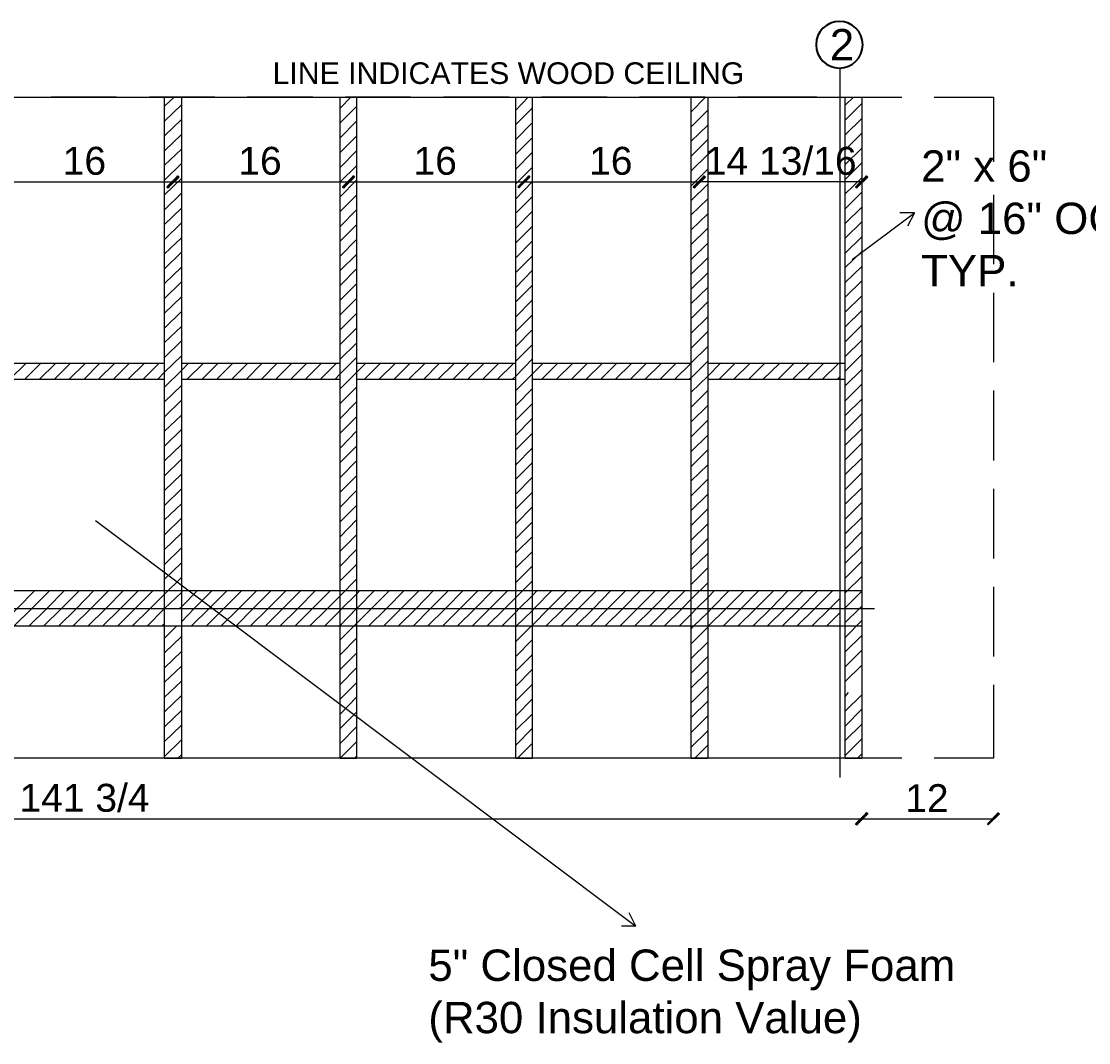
# Model space of a CAD drawing. Header units: millimetres. Extents: x 2124 to 4027, y 208 to 1400.
# Drawn here: x 3248.3 to 3345.7, y 255.3 to 348.5 of the extents above; entities that cross this region are included whole.
import ezdxf

# ---------------------------------------------------------------- set-up
doc = ezdxf.new("R2010")
doc.units = ezdxf.units.MM
for name, color, linetype, lineweight in [('Drawing & Figure_Pen_No__1', 7, 'Continuous', 13), ('Drawing & Figure_Pen_No__142', 8, 'Continuous', 13), ('Drawing & Figure_Pen_No__41', 7, 'Continuous', 25)]:
    doc.layers.add(name, color=color, linetype=linetype, lineweight=lineweight)
doc.layers.add('Drawing & Figure_Pen_No__161', color=7, linetype='Continuous', lineweight=13, true_color=0x6a6a6a)
doc.styles.add('GENERATED_STYLE_1', font='arial.ttf')
doc.styles.add('GENERATED_STYLE_2', font='ARIALUNI.TTF')
doc.styles.add('GENERATED_STYLE_3', font='ARIALUNI.TTF')

msp = doc.modelspace()

# ---------------------------------------------------------------- hatches: boundary and pattern name
at = {"layer": 'Drawing & Figure_Pen_No__1', "linetype": 'Continuous', "lineweight": 0, "true_color": 0x000000}
for points in [[(3261.58071, 333.39928), (3261.698, 333.28199), (3262.5972, 334.37668)], [(3262.5972, 334.37668), (3261.58071, 333.39928), (3261.698, 333.28199)], [(3261.698, 333.28199), (3262.71449, 334.25939), (3262.5972, 334.37668)], [(3262.71449, 334.25939), (3262.5972, 334.37668), (3261.698, 333.28199)], [(3277.61003, 333.39928), (3277.72732, 333.28199), (3278.62653, 334.37668)], [(3278.62653, 334.37668), (3277.61003, 333.39928), (3277.72732, 333.28199)], [(3277.72732, 333.28199), (3278.70472, 334.25939), (3278.62653, 334.37668)], [(3278.70472, 334.25939), (3278.62653, 334.37668), (3277.72732, 333.28199)], [(3293.63936, 333.39928), (3293.71755, 333.28199), (3294.61675, 334.37668)], [(3294.61675, 334.37668), (3293.63936, 333.39928), (3293.71755, 333.28199)], [(3293.71755, 333.28199), (3294.73404, 334.25939), (3294.61675, 334.37668)], [(3294.73404, 334.25939), (3294.61675, 334.37668), (3293.71755, 333.28199)], [(3309.62958, 333.39928), (3309.74687, 333.28199), (3310.64607, 334.37668)], [(3310.64607, 334.37668), (3309.62958, 333.39928), (3309.74687, 333.28199)], [(3309.74687, 333.28199), (3310.76336, 334.25939), (3310.64607, 334.37668)], [(3310.76336, 334.25939), (3310.64607, 334.37668), (3309.74687, 333.28199)], [(3324.44693, 333.39928), (3324.56422, 333.28199), (3325.46342, 334.37668)], [(3324.56422, 333.28199), (3325.58071, 334.25939), (3325.46342, 334.37668)], [(3324.44693, 275.26367), (3324.56422, 275.14638), (3325.46342, 276.24107)], [(3325.46342, 276.24107), (3324.44693, 275.26367), (3324.56422, 275.14638)], [(3324.56422, 275.14638), (3325.58071, 276.16287), (3325.46342, 276.24107)], [(3325.58071, 276.16287), (3325.46342, 276.24107), (3324.56422, 275.14638)], [(3336.48847, 275.26367), (3336.56666, 275.14638), (3337.46587, 276.24107)], [(3336.56666, 275.14638), (3337.58315, 276.16287), (3337.46587, 276.24107)]]:
    msp.add_hatch(color=18, dxfattribs=at).paths.add_polyline_path(points)

# ---------------------------------------------------------------- linework, layer by layer
at = {"layer": 'Drawing & Figure_Pen_No__1', "color": 7, "linetype": 'Continuous', "lineweight": 13}
for points in [[(3323.00038, 344.22885), (3323.00038, 279.48603)], [(3261.38523, 281.24534), (3261.38523, 341.57033), (3262.90997, 341.57033), (3262.90997, 281.24534)], [(3277.41455, 281.24534), (3277.41455, 341.57033), (3278.9002, 341.57033), (3278.9002, 281.24534)], [(3293.44388, 281.24534), (3293.44388, 341.57033), (3294.92952, 341.57033), (3294.92952, 281.24534)], [(3309.4341, 281.24534), (3309.4341, 341.57033), (3310.95884, 341.57033), (3310.95884, 281.24534)], [(3323.50863, 281.24534), (3323.50863, 341.57033), (3325.03337, 341.57033), (3325.03337, 281.24534)], [(3246.13783, 333.82934), (3262.12805, 333.82934)], [(3262.12805, 333.82934), (3278.15738, 333.82934)], [(3278.15738, 333.82934), (3294.1867, 333.82934)], [(3294.1867, 333.82934), (3310.17692, 333.82934)], [(3325.03337, 333.82934), (3310.17692, 333.82934)], [(3324.12664, 326.75732), (3329.81624, 331.01443), (3328.48698, 331.01443)], [(3329.81624, 331.01443), (3329.19071, 329.80246)], [(3246.88065, 317.29177), (3261.38523, 317.29177)], [(3262.90997, 317.29177), (3277.41455, 317.29177)], [(3278.9002, 317.29177), (3293.44388, 317.29177)], [(3294.92952, 317.29177), (3309.4341, 317.29177)], [(3310.95884, 317.29177), (3323.50863, 317.29177)], [(3261.38523, 315.80612), (3246.88065, 315.80612)], [(3277.41455, 315.80612), (3262.90997, 315.80612)], [(3293.44388, 315.80612), (3278.9002, 315.80612)], [(3309.4341, 315.80612), (3294.92952, 315.80612)], [(3323.50863, 315.80612), (3310.95884, 315.80612)], [(3325.03337, 311.271), (3325.03337, 309.78535)], [(3255.06482, 302.93406), (3304.40811, 265.91576), (3303.07885, 265.91576)], [(3179.87027, 294.88981), (3326.16715, 294.88981)], [(3261.38523, 281.24534), (3262.90997, 281.24534)], [(3277.41455, 281.24534), (3278.9002, 281.24534)], [(3293.44388, 281.24534), (3294.92952, 281.24534)], [(3309.4341, 281.24534), (3310.95884, 281.24534)], [(3323.50863, 281.24534), (3325.03337, 281.24534)], [(3183.11523, 275.69372), (3325.03337, 275.69372)], [(3325.03337, 275.69372), (3337.03581, 275.69372)], [(3304.40811, 265.91576), (3303.78258, 267.12773)]]:
    msp.add_lwpolyline(points, dxfattribs=at)
for points in [[(3183.11523, 341.57033), (3325.03337, 341.57033), (3325.03337, 281.24534), (3183.11523, 281.24534)], [(3261.58071, 333.39928), (3261.698, 333.28199), (3262.5972, 334.37668)], [(3262.5972, 334.37668), (3261.698, 333.28199), (3261.58071, 333.39928)], [(3261.698, 333.28199), (3262.5972, 334.37668), (3262.71449, 334.25939)], [(3262.71449, 334.25939), (3262.5972, 334.37668), (3261.698, 333.28199)], [(3277.61003, 333.39928), (3277.72732, 333.28199), (3278.62653, 334.37668)], [(3278.62653, 334.37668), (3277.72732, 333.28199), (3277.61003, 333.39928)], [(3277.72732, 333.28199), (3278.62653, 334.37668), (3278.70472, 334.25939)], [(3278.70472, 334.25939), (3278.62653, 334.37668), (3277.72732, 333.28199)], [(3293.63936, 333.39928), (3293.71755, 333.28199), (3294.61675, 334.37668)], [(3294.61675, 334.37668), (3293.71755, 333.28199), (3293.63936, 333.39928)], [(3293.71755, 333.28199), (3294.61675, 334.37668), (3294.73404, 334.25939)], [(3294.73404, 334.25939), (3294.61675, 334.37668), (3293.71755, 333.28199)], [(3309.62958, 333.39928), (3309.74687, 333.28199), (3310.64607, 334.37668)], [(3310.64607, 334.37668), (3309.74687, 333.28199), (3309.62958, 333.39928)], [(3309.74687, 333.28199), (3310.64607, 334.37668), (3310.76336, 334.25939)], [(3310.76336, 334.25939), (3310.64607, 334.37668), (3309.74687, 333.28199)], [(3324.44693, 333.39928), (3324.56422, 333.28199), (3325.46342, 334.37668)], [(3324.56422, 333.28199), (3325.46342, 334.37668), (3325.58071, 334.25939)], [(3183.11523, 296.53184), (3325.03337, 296.53184), (3325.03337, 293.28688), (3183.11523, 293.28688)], [(3324.44693, 275.26367), (3324.56422, 275.14638), (3325.46342, 276.24107)], [(3325.46342, 276.24107), (3324.56422, 275.14638), (3324.44693, 275.26367)], [(3324.56422, 275.14638), (3325.46342, 276.24107), (3325.58071, 276.16287)], [(3325.58071, 276.16287), (3325.46342, 276.24107), (3324.56422, 275.14638)], [(3336.48847, 275.26367), (3336.56666, 275.14638), (3337.46587, 276.24107)], [(3336.56666, 275.14638), (3337.46587, 276.24107), (3337.58315, 276.16287)]]:
    msp.add_lwpolyline(points, close=True, dxfattribs=at)
at = {"layer": 'Drawing & Figure_Pen_No__142', "color": 8, "linetype": 'Continuous', "lineweight": 13}
for points in [[(3261.38523, 340.74931), (3262.24534, 341.57033)], [(3277.41455, 340.55383), (3278.39195, 341.57033)], [(3293.44388, 340.39745), (3294.57766, 341.57033)], [(3309.4341, 340.24107), (3310.76336, 341.57033)], [(3323.50863, 340.8275), (3324.25145, 341.57033)], [(3323.50863, 339.45915), (3325.03337, 340.98389)], [(3261.38523, 339.38096), (3262.90997, 340.8666)], [(3277.41455, 339.22457), (3278.9002, 340.71022)], [(3293.44388, 339.06819), (3294.92952, 340.55383)], [(3309.4341, 338.87271), (3310.95884, 340.39745)], [(3261.38523, 338.05169), (3262.90997, 339.53734)], [(3277.41455, 337.85622), (3278.9002, 339.38096)], [(3293.44388, 337.69983), (3294.92952, 339.22457)], [(3309.4341, 337.54345), (3310.95884, 339.02909)], [(3323.50863, 338.12989), (3325.03337, 339.61553)], [(3261.38523, 336.68334), (3262.90997, 338.16898)], [(3323.50863, 336.76153), (3325.03337, 338.28627)], [(3277.41455, 336.52695), (3278.9002, 338.0126)], [(3293.44388, 336.37057), (3294.92952, 337.85622)], [(3309.4341, 336.17509), (3310.95884, 337.69983)], [(3261.38523, 335.35408), (3262.90997, 336.83972)], [(3277.41455, 335.1586), (3278.9002, 336.68334)], [(3293.44388, 335.00221), (3294.92952, 336.52695)], [(3309.4341, 334.84583), (3310.95884, 336.33147)], [(3323.50863, 335.43227), (3325.03337, 336.91791)], [(3261.38523, 333.98572), (3262.90997, 335.51046)], [(3277.41455, 333.82934), (3278.9002, 335.31498)], [(3293.44388, 333.67295), (3294.92952, 335.1586)], [(3323.50863, 334.06391), (3325.03337, 335.58865)], [(3309.4341, 333.47747), (3310.95884, 335.00221)], [(3323.50863, 332.73465), (3325.03337, 334.2203)], [(3261.38523, 332.65646), (3262.90997, 334.1421)], [(3277.41455, 332.46098), (3278.9002, 333.98572)], [(3293.44388, 332.3046), (3294.92952, 333.82934)], [(3309.4341, 332.14821), (3310.95884, 333.63386)], [(3261.38523, 331.2881), (3262.90997, 332.81284)], [(3277.41455, 331.13172), (3278.9002, 332.61736)], [(3293.44388, 330.97534), (3294.92952, 332.46098)], [(3309.4341, 330.81895), (3310.95884, 332.3046)], [(3323.50863, 331.36629), (3325.03337, 332.89104)], [(3261.38523, 329.95884), (3262.90997, 331.44449)], [(3277.41455, 329.76336), (3278.9002, 331.2881)], [(3323.50863, 330.03703), (3325.03337, 331.52268)], [(3293.44388, 329.60698), (3294.92952, 331.13172)], [(3309.4341, 329.4506), (3310.95884, 330.93624)], [(3261.38523, 328.59049), (3262.90997, 330.11523)], [(3277.41455, 328.4341), (3278.9002, 329.91975)], [(3293.44388, 328.27772), (3294.92952, 329.76336)], [(3309.4341, 328.12133), (3310.95884, 329.60698)], [(3323.50863, 328.70777), (3325.03337, 330.19342)], [(3261.38523, 327.26122), (3262.90997, 328.74687)], [(3277.41455, 327.06574), (3278.9002, 328.59049)], [(3293.44388, 326.90936), (3294.92952, 328.4341)], [(3323.50863, 327.33942), (3325.03337, 328.82506)], [(3261.38523, 325.89287), (3262.90997, 327.41761)], [(3309.4341, 326.75298), (3310.95884, 328.23862)], [(3323.50863, 326.01016), (3325.03337, 327.4958)], [(3277.41455, 325.73648), (3278.9002, 327.22213)], [(3293.44388, 325.5801), (3294.92952, 327.06574)], [(3309.4341, 325.42372), (3310.95884, 326.90936)], [(3261.38523, 324.56361), (3262.90997, 326.04925)], [(3277.41455, 324.36813), (3278.9002, 325.89287)], [(3293.44388, 324.21174), (3294.92952, 325.73648)], [(3309.4341, 324.05536), (3310.95884, 325.541)], [(3323.50863, 324.6418), (3325.03337, 326.12744)], [(3261.38523, 323.19525), (3262.90997, 324.71999)], [(3277.41455, 323.03887), (3278.9002, 324.52451)], [(3323.50863, 323.31254), (3325.03337, 324.79818)], [(3293.44388, 322.88248), (3294.92952, 324.36813)], [(3309.4341, 322.7261), (3310.95884, 324.21174)], [(3261.38523, 321.86599), (3262.90997, 323.35163)], [(3277.41455, 321.70961), (3278.9002, 323.19525)], [(3293.44388, 321.51413), (3294.92952, 323.03887)], [(3309.4341, 321.35774), (3310.95884, 322.88248)], [(3323.50863, 321.94418), (3325.03337, 323.42983)], [(3261.38523, 320.49763), (3262.90997, 322.02237)], [(3277.41455, 320.34125), (3278.9002, 321.82689)], [(3293.44388, 320.18487), (3294.92952, 321.67051)], [(3309.4341, 320.02848), (3310.95884, 321.51413)], [(3323.50863, 320.61492), (3325.03337, 322.10056)], [(3261.38523, 319.16837), (3262.90997, 320.65402)], [(3323.50863, 319.24656), (3325.03337, 320.7713)], [(3277.41455, 319.01199), (3278.9002, 320.49763)], [(3293.44388, 318.81651), (3294.92952, 320.34125)], [(3309.4341, 318.66012), (3310.95884, 320.18487)], [(3261.38523, 317.80001), (3262.90997, 319.32476)], [(3277.41455, 317.64363), (3278.9002, 319.12928)], [(3293.44388, 317.48725), (3294.92952, 318.97289)], [(3309.4341, 317.33086), (3310.95884, 318.81651)], [(3323.50863, 317.9173), (3325.03337, 319.40295)], [(3262.90997, 317.9564), (3261.38523, 316.47075), (3260.7206, 315.80612)], [(3278.9002, 317.80001), (3277.41455, 316.31437), (3276.90631, 315.80612)], [(3294.92952, 317.64363), (3293.44388, 316.11889), (3293.09201, 315.80612)], [(3323.50863, 316.54895), (3325.03337, 318.07369)], [(3247.23251, 315.80612), (3248.75725, 317.29177)], [(3248.60087, 315.80612), (3250.08651, 317.29177)], [(3249.93013, 315.80612), (3251.45487, 317.29177)], [(3251.29849, 315.80612), (3252.78413, 317.29177)], [(3252.62775, 315.80612), (3254.15249, 317.29177)], [(3253.99611, 315.80612), (3255.48175, 317.29177)], [(3255.32537, 315.80612), (3256.85011, 317.29177)], [(3256.69372, 315.80612), (3258.17937, 317.29177)], [(3258.02298, 315.80612), (3259.54772, 317.29177)], [(3259.39134, 315.80612), (3260.87698, 317.29177)], [(3263.5746, 317.29177), (3262.90997, 316.62714), (3261.38523, 315.1024)], [(3263.41822, 315.80612), (3264.94296, 317.29177)], [(3264.78658, 315.80612), (3266.27222, 317.29177)], [(3266.11584, 315.80612), (3267.60148, 317.29177)], [(3267.48419, 315.80612), (3268.96984, 317.29177)], [(3268.81345, 315.80612), (3270.2991, 317.29177)], [(3270.18181, 315.80612), (3271.66746, 317.29177)], [(3271.51107, 315.80612), (3272.99672, 317.29177)], [(3272.87943, 315.80612), (3274.36507, 317.29177)], [(3274.20869, 315.80612), (3275.69433, 317.29177)], [(3275.57705, 315.80612), (3277.06269, 317.29177)], [(3279.76031, 317.29177), (3278.9002, 316.43166), (3277.41455, 314.94601)], [(3279.60392, 315.80612), (3281.08957, 317.29177)], [(3280.93319, 315.80612), (3282.45793, 317.29177)], [(3282.30154, 315.80612), (3283.78719, 317.29177)], [(3283.6308, 315.80612), (3285.15554, 317.29177)], [(3284.99916, 315.80612), (3286.4848, 317.29177)], [(3286.32842, 315.80612), (3287.85316, 317.29177)], [(3287.69678, 315.80612), (3289.18242, 317.29177)], [(3289.02604, 315.80612), (3290.55078, 317.29177)], [(3290.39439, 315.80612), (3291.88004, 317.29177)], [(3291.72366, 315.80612), (3293.2484, 317.29177)], [(3295.94601, 317.29177), (3294.92952, 316.27527), (3293.44388, 314.78963)], [(3295.78963, 315.80612), (3297.27527, 317.29177)], [(3297.11889, 315.80612), (3298.64363, 317.29177)], [(3298.48725, 315.80612), (3299.97289, 317.29177)], [(3299.81651, 315.80612), (3301.34125, 317.29177)], [(3301.18487, 315.80612), (3302.67051, 317.29177)], [(3302.51413, 315.80612), (3304.03887, 317.29177)], [(3303.88248, 315.80612), (3305.36813, 317.29177)], [(3305.21174, 315.80612), (3306.73648, 317.29177)], [(3306.5801, 315.80612), (3308.06574, 317.29177)], [(3307.90936, 315.80612), (3309.4341, 317.29177)], [(3310.95884, 317.48725), (3309.4341, 315.96251), (3309.27772, 315.80612)], [(3312.13172, 317.29177), (3310.95884, 316.11889), (3309.4341, 314.63325)], [(3311.97534, 315.80612), (3313.46098, 317.29177)], [(3313.3046, 315.80612), (3314.82934, 317.29177)], [(3314.67295, 315.80612), (3316.1586, 317.29177)], [(3316.00221, 315.80612), (3317.52695, 317.29177)], [(3317.37057, 315.80612), (3318.85622, 317.29177)], [(3318.69983, 315.80612), (3320.22457, 317.29177)], [(3320.06819, 315.80612), (3321.55383, 317.29177)], [(3321.39745, 315.80612), (3322.92219, 317.29177)], [(3323.50863, 315.21968), (3325.03337, 316.70533)], [(3322.76581, 315.80612), (3323.00038, 316.0407)], [(3261.38523, 313.77314), (3262.90997, 315.25878)], [(3277.41455, 313.61675), (3278.9002, 315.1024)], [(3293.44388, 313.42127), (3294.92952, 314.94601)], [(3309.4341, 313.26489), (3310.95884, 314.78963)], [(3323.50863, 313.85133), (3325.03337, 315.37607)], [(3261.38523, 312.40478), (3262.90997, 313.92952)], [(3277.41455, 312.2484), (3278.9002, 313.77314)], [(3323.50863, 312.52207), (3325.03337, 314.00771)], [(3293.44388, 312.09201), (3294.92952, 313.57766)], [(3309.4341, 311.93563), (3310.95884, 313.42127)], [(3261.38523, 311.07552), (3262.90997, 312.56116)], [(3277.41455, 310.91914), (3278.9002, 312.40478)], [(3293.44388, 310.72366), (3294.92952, 312.2484)], [(3309.4341, 310.56727), (3310.95884, 312.09201)], [(3323.50863, 311.15371), (3325.03337, 312.67845)], [(3261.38523, 309.70716), (3262.90997, 311.2319)], [(3277.41455, 309.55078), (3278.9002, 311.07552)], [(3293.44388, 309.39439), (3294.92952, 310.88004)], [(3323.50863, 309.82445), (3325.03337, 311.31009)], [(3261.38523, 308.3779), (3262.90997, 309.86355)], [(3309.4341, 309.23801), (3310.95884, 310.72366)], [(3323.50863, 308.45609), (3325.03337, 309.98083)], [(3277.41455, 308.22152), (3278.9002, 309.70716)], [(3293.44388, 308.02604), (3294.92952, 309.55078)], [(3309.4341, 307.86965), (3310.95884, 309.39439)], [(3261.38523, 307.00954), (3262.90997, 308.53428)], [(3277.41455, 306.85316), (3278.9002, 308.3779)], [(3293.44388, 306.69678), (3294.92952, 308.18242)], [(3309.4341, 306.54039), (3310.95884, 308.02604)], [(3323.50863, 307.12683), (3325.03337, 308.61248)], [(3261.38523, 305.68028), (3262.90997, 307.16593)], [(3277.41455, 305.5239), (3278.9002, 307.00954)], [(3323.50863, 305.75848), (3325.03337, 307.28322)], [(3293.44388, 305.32842), (3294.92952, 306.85316)], [(3309.4341, 305.17204), (3310.95884, 306.69678)], [(3323.50863, 304.42921), (3325.03337, 305.91486)], [(3261.38523, 304.31193), (3262.90997, 305.83667)], [(3277.41455, 304.15554), (3278.9002, 305.68028)], [(3293.44388, 303.99916), (3294.92952, 305.4848)], [(3309.4341, 303.84278), (3310.95884, 305.32842)], [(3261.38523, 302.98267), (3262.90997, 304.46831)], [(3277.41455, 302.82628), (3278.9002, 304.31193)], [(3293.44388, 302.6308), (3294.92952, 304.15554)], [(3309.4341, 302.47442), (3310.95884, 303.99916)], [(3323.50863, 303.06086), (3325.03337, 304.5856)], [(3261.38523, 301.61431), (3262.90997, 303.13905)], [(3277.41455, 301.45793), (3278.9002, 302.98267)], [(3323.50863, 301.7316), (3325.03337, 303.21724)], [(3293.44388, 301.30154), (3294.92952, 302.78719)], [(3309.4341, 301.14516), (3310.95884, 302.6308)], [(3261.38523, 300.28505), (3262.90997, 301.77069)], [(3277.41455, 300.12866), (3278.9002, 301.61431)], [(3293.44388, 299.97228), (3294.92952, 301.45793)], [(3309.4341, 299.7768), (3310.95884, 301.30154)], [(3323.50863, 300.36324), (3325.03337, 301.88798)], [(3261.38523, 298.91669), (3262.90997, 300.44143)], [(3277.41455, 298.76031), (3278.9002, 300.28505)], [(3293.44388, 298.60392), (3294.92952, 300.08957)], [(3323.50863, 299.03398), (3325.03337, 300.51962)], [(3309.4341, 298.44754), (3310.95884, 299.93319)], [(3323.50863, 297.66562), (3325.03337, 299.19036)], [(3261.38523, 297.58743), (3262.90997, 299.07308)], [(3277.41455, 297.43105), (3278.9002, 298.91669)], [(3293.44388, 297.27466), (3294.92952, 298.76031)], [(3309.4341, 297.07918), (3310.95884, 298.60392)], [(3261.38523, 296.21907), (3262.90997, 297.74381)], [(3277.41455, 296.06269), (3278.9002, 297.58743)], [(3293.44388, 295.90631), (3294.92952, 297.39195)], [(3309.4341, 295.74992), (3310.95884, 297.23557)], [(3323.50863, 296.33636), (3325.03337, 297.82201)], [(3246.88065, 293.87332), (3247.93624, 294.88981), (3249.53917, 296.53184)], [(3247.62347, 293.28688), (3249.2655, 294.88981), (3250.90753, 296.53184)], [(3248.99183, 293.28688), (3250.63386, 294.88981), (3252.23679, 296.53184)], [(3250.32109, 293.28688), (3251.96312, 294.88981), (3253.60515, 296.53184)], [(3251.68945, 293.28688), (3253.33147, 294.88981), (3254.93441, 296.53184)], [(3253.01871, 293.28688), (3254.66074, 294.88981), (3256.30276, 296.53184)], [(3254.38706, 293.28688), (3256.02909, 294.88981), (3257.63202, 296.53184)], [(3255.71633, 293.28688), (3257.35835, 294.88981), (3259.00038, 296.53184)], [(3257.08468, 293.28688), (3258.68761, 294.88981), (3260.32964, 296.53184)], [(3258.41394, 293.28688), (3260.05597, 294.88981), (3261.38523, 296.21907)], [(3261.38523, 294.88981), (3262.90997, 296.37546)], [(3262.90997, 296.37546), (3263.02726, 296.53184)], [(3262.90997, 295.0462), (3264.39562, 296.53184)], [(3262.90997, 293.67784), (3264.08285, 294.88981), (3265.72488, 296.53184)], [(3263.80918, 293.28688), (3265.45121, 294.88981), (3267.09323, 296.53184)], [(3265.17753, 293.28688), (3266.78047, 294.88981), (3268.4225, 296.53184)], [(3266.5068, 293.28688), (3268.14882, 294.88981), (3269.79085, 296.53184)], [(3267.87515, 293.28688), (3269.47808, 294.88981), (3271.12011, 296.53184)], [(3269.20441, 293.28688), (3270.84644, 294.88981), (3272.48847, 296.53184)], [(3270.57277, 293.28688), (3272.1757, 294.88981), (3273.81773, 296.53184)], [(3271.90203, 293.28688), (3273.54406, 294.88981), (3275.14699, 296.53184)], [(3273.27039, 293.28688), (3274.87332, 294.88981), (3276.51535, 296.53184)], [(3277.57094, 294.88981), (3278.9002, 296.21907)], [(3278.9002, 296.21907), (3279.21297, 296.53184)], [(3280.54223, 296.53184), (3278.93929, 294.88981), (3278.9002, 294.88981)], [(3278.9002, 293.52146), (3280.26855, 294.88981), (3281.91058, 296.53184)], [(3279.99488, 293.28688), (3281.63691, 294.88981), (3283.23984, 296.53184)], [(3281.36324, 293.28688), (3282.96617, 294.88981), (3284.6082, 296.53184)], [(3282.6925, 293.28688), (3284.33453, 294.88981), (3285.93746, 296.53184)], [(3284.06086, 293.28688), (3285.66379, 294.88981), (3287.30582, 296.53184)], [(3285.39012, 293.28688), (3287.03215, 294.88981), (3288.63508, 296.53184)], [(3286.75848, 293.28688), (3288.36141, 294.88981), (3290.00344, 296.53184)], [(3288.08774, 293.28688), (3289.72976, 294.88981), (3291.3327, 296.53184)], [(3289.45609, 293.28688), (3291.05903, 294.88981), (3292.70105, 296.53184)], [(3294.92952, 296.06269), (3295.39867, 296.53184)], [(3294.92952, 294.69433), (3295.125, 294.88981), (3296.72793, 296.53184)], [(3294.92952, 293.36507), (3296.45426, 294.88981), (3298.09629, 296.53184)], [(3296.18059, 293.28688), (3297.82262, 294.88981), (3299.42555, 296.53184)], [(3297.54895, 293.28688), (3299.15188, 294.88981), (3300.79391, 296.53184)], [(3298.87821, 293.28688), (3300.52023, 294.88981), (3302.12317, 296.53184)], [(3300.24656, 293.28688), (3301.8495, 294.88981), (3303.49152, 296.53184)], [(3301.57582, 293.28688), (3303.21785, 294.88981), (3304.82078, 296.53184)], [(3302.94418, 293.28688), (3304.54711, 294.88981), (3306.18914, 296.53184)], [(3304.27344, 293.28688), (3305.91547, 294.88981), (3307.5184, 296.53184)], [(3305.6418, 293.28688), (3307.24473, 294.88981), (3308.88676, 296.53184)], [(3310.95884, 295.90631), (3311.58438, 296.53184)], [(3310.95884, 294.53795), (3311.31071, 294.88981), (3312.91364, 296.53184)], [(3310.99794, 293.28688), (3312.63997, 294.88981), (3314.28199, 296.53184)], [(3312.36629, 293.28688), (3314.00832, 294.88981), (3315.61125, 296.53184)], [(3313.69556, 293.28688), (3315.33758, 294.88981), (3316.97961, 296.53184)], [(3315.06391, 293.28688), (3316.70594, 294.88981), (3318.30887, 296.53184)], [(3316.39317, 293.28688), (3318.0352, 294.88981), (3319.67723, 296.53184)], [(3317.76153, 293.28688), (3319.40356, 294.88981), (3321.00649, 296.53184)], [(3319.09079, 293.28688), (3320.73282, 294.88981), (3322.37485, 296.53184)], [(3323.50863, 294.96801), (3325.03337, 296.49275)], [(3274.59965, 293.28688), (3276.24168, 294.88981), (3277.41455, 296.06269)], [(3290.78535, 293.28688), (3292.42738, 294.88981), (3293.44388, 295.90631)], [(3293.75664, 294.88981), (3294.92952, 296.06269)], [(3306.97106, 293.28688), (3308.61309, 294.88981), (3309.4341, 295.74992)], [(3309.94235, 294.88981), (3310.95884, 295.90631)], [(3320.45915, 293.28688), (3322.10118, 294.88981), (3323.00038, 295.82812)], [(3259.7823, 293.28688), (3261.38523, 294.88981)], [(3262.75359, 294.88981), (3262.90997, 295.0462)], [(3275.96801, 293.28688), (3277.41455, 294.73343)], [(3277.41455, 294.73343), (3277.57094, 294.88981)], [(3277.41455, 293.36507), (3278.9002, 294.88981)], [(3292.15371, 293.28688), (3293.44388, 294.57705)], [(3293.44388, 294.57705), (3293.75664, 294.88981)], [(3293.48297, 293.28688), (3294.92952, 294.69433)], [(3308.33942, 293.28688), (3309.4341, 294.38157)], [(3309.4341, 294.38157), (3309.94235, 294.88981)], [(3309.66868, 293.28688), (3310.95884, 294.53795)], [(3321.78841, 293.28688), (3323.00038, 294.49885)], [(3323.50863, 293.63874), (3324.79879, 294.88981), (3325.03337, 295.12439)], [(3261.11156, 293.28688), (3261.38523, 293.52146)], [(3261.38523, 292.1922), (3262.47992, 293.28688)], [(3277.29727, 293.28688), (3277.41455, 293.36507)], [(3277.41455, 292.03581), (3278.66562, 293.28688)], [(3278.66562, 293.28688), (3278.9002, 293.52146)], [(3293.44388, 293.20869), (3293.48297, 293.28688)], [(3293.44388, 291.87943), (3294.85133, 293.28688)], [(3294.85133, 293.28688), (3294.92952, 293.36507)], [(3309.4341, 293.05231), (3309.66868, 293.28688)], [(3323.50863, 292.27039), (3325.03337, 293.79513)], [(3261.38523, 290.86293), (3262.90997, 292.34858)], [(3309.4341, 291.68395), (3310.95884, 293.20869)], [(3323.50863, 290.94113), (3325.03337, 292.42677)], [(3277.41455, 290.66746), (3278.9002, 292.1922)], [(3293.44388, 290.51107), (3294.92952, 292.03581)], [(3309.4341, 290.35469), (3310.95884, 291.84033)], [(3261.38523, 289.49458), (3262.90997, 290.98022)], [(3277.41455, 289.33819), (3278.9002, 290.82384)], [(3293.44388, 289.18181), (3294.92952, 290.66746)], [(3309.4341, 288.98633), (3310.95884, 290.51107)], [(3323.50863, 289.57277), (3325.03337, 291.09751)], [(3261.38523, 288.16532), (3262.90997, 289.65096)], [(3277.41455, 287.96984), (3278.9002, 289.49458)], [(3323.50863, 288.24351), (3325.03337, 289.72915)], [(3293.44388, 287.81345), (3294.92952, 289.33819)], [(3309.4341, 287.65707), (3310.95884, 289.14271)], [(3261.38523, 286.79696), (3262.90997, 288.2826)], [(3277.41455, 286.64058), (3278.9002, 288.12622)], [(3293.44388, 286.48419), (3294.92952, 287.96984)], [(3309.4341, 286.28871), (3310.95884, 287.81345)], [(3261.38523, 285.4677), (3262.90997, 286.95334)], [(3277.41455, 285.27222), (3278.9002, 286.79696)], [(3293.44388, 285.11584), (3294.92952, 286.64058)], [(3309.4341, 284.95945), (3310.95884, 286.4451)], [(3323.50863, 286.87515), (3323.8214, 287.22702)], [(3323.50863, 285.54589), (3325.03337, 287.03154)], [(3261.38523, 284.09934), (3262.90997, 285.58499)], [(3323.50863, 284.17753), (3325.03337, 285.70228)], [(3277.41455, 283.94296), (3278.9002, 285.4286)], [(3293.44388, 283.78658), (3294.92952, 285.27222)], [(3309.4341, 283.5911), (3310.95884, 285.11584)], [(3261.38523, 282.77008), (3262.90997, 284.25573)], [(3277.41455, 282.5746), (3278.9002, 284.09934)], [(3293.44388, 282.41822), (3294.92952, 283.94296)], [(3309.4341, 282.26184), (3310.95884, 283.74748)], [(3323.50863, 282.84827), (3325.03337, 284.33392)], [(3261.38523, 281.40173), (3262.90997, 282.92647)], [(3277.41455, 281.24534), (3278.9002, 282.73099)], [(3293.60026, 281.24534), (3294.92952, 282.5746)], [(3323.50863, 281.47992), (3325.03337, 283.00466)], [(3262.5972, 281.24534), (3262.90997, 281.55811)], [(3309.78596, 281.24534), (3310.95884, 282.41822)], [(3324.64241, 281.24534), (3325.03337, 281.6363)], [(3278.78291, 281.24534), (3278.9002, 281.40173)]]:
    msp.add_lwpolyline(points, dxfattribs=at)
at = {"layer": 'Drawing & Figure_Pen_No__161', "color": 251, "linetype": 'Continuous', "lineweight": 13, "true_color": 0x6a6a6a}
for points in [[(3257.00649, 341.57033), (3251.02482, 341.57033)], [(3251.10301, 341.57033), (3257.04559, 341.57033)], [(3265.95945, 341.57033), (3259.97778, 341.57033)], [(3260.01688, 341.57033), (3265.99855, 341.57033)], [(3274.91242, 341.57033), (3268.93074, 341.57033)], [(3268.96984, 341.57033), (3274.95151, 341.57033)], [(3283.86538, 341.57033), (3277.8837, 341.57033)], [(3277.9228, 341.57033), (3283.90447, 341.57033)], [(3292.81834, 341.57033), (3286.83667, 341.57033)], [(3286.87576, 341.57033), (3292.85744, 341.57033)], [(3301.7713, 341.57033), (3295.78963, 341.57033)], [(3295.82873, 341.57033), (3301.8104, 341.57033)], [(3310.72427, 341.57033), (3304.74259, 341.57033)], [(3304.78169, 341.57033), (3310.76336, 341.57033)], [(3320.9283, 341.57033), (3313.69556, 341.57033)], [(3313.73465, 341.57033), (3319.71633, 341.57033)], [(3322.68761, 341.57033), (3328.66929, 341.57033)], [(3331.64058, 341.57033), (3337.03581, 341.57033), (3337.03581, 335.66684)], [(3337.03581, 332.65646), (3337.03581, 326.71388)], [(3337.03581, 332.3046), (3337.03581, 326.32292)], [(3337.03581, 323.7035), (3337.03581, 317.76092)], [(3337.03581, 323.35163), (3337.03581, 317.36996)], [(3337.03581, 314.78963), (3337.03581, 308.80796)], [(3337.03581, 314.39867), (3337.03581, 308.417)], [(3337.03581, 305.83667), (3337.03581, 299.85499)], [(3337.03581, 305.44571), (3337.03581, 299.46403)], [(3337.03581, 296.8837), (3337.03581, 290.90203)], [(3337.03581, 296.49275), (3337.03581, 290.51107)], [(3337.03581, 287.93074), (3337.03581, 281.24534), (3331.64058, 281.24534)], [(3337.03581, 287.53978), (3337.03581, 281.24534), (3331.64058, 281.24534)], [(3257.04559, 281.24534), (3251.10301, 281.24534)], [(3257.04559, 281.24534), (3251.10301, 281.24534)], [(3265.99855, 281.24534), (3260.01688, 281.24534)], [(3265.99855, 281.24534), (3260.01688, 281.24534)], [(3274.95151, 281.24534), (3268.96984, 281.24534)], [(3274.95151, 281.24534), (3268.96984, 281.24534)], [(3283.90447, 281.24534), (3277.9228, 281.24534)], [(3283.90447, 281.24534), (3277.9228, 281.24534)], [(3292.85744, 281.24534), (3286.87576, 281.24534)], [(3292.85744, 281.24534), (3286.87576, 281.24534)], [(3301.8104, 281.24534), (3295.82873, 281.24534)], [(3301.8104, 281.24534), (3295.82873, 281.24534)], [(3310.76336, 281.24534), (3304.78169, 281.24534)], [(3310.76336, 281.24534), (3304.78169, 281.24534)], [(3319.71633, 281.24534), (3313.73465, 281.24534)], [(3319.71633, 281.24534), (3313.73465, 281.24534)], [(3328.66929, 281.24534), (3322.68761, 281.24534)], [(3328.66929, 281.24534), (3322.68761, 281.24534)]]:
    msp.add_lwpolyline(points, dxfattribs=at)
at = {"layer": 'Drawing & Figure_Pen_No__41', "color": 7, "linetype": 'Continuous', "lineweight": 25}
msp.add_lwpolyline([(3325.11156, 346.35958, 0.41421356), (3322.98083, 348.4903, 0.41421356), (3320.85011, 346.35958, 0.41421356), (3322.98083, 344.22885, 0.41421356)], format="xyb", close=True, dxfattribs=at)

# ---------------------------------------------------------------- texts
at = {"layer": 'Drawing & Figure_Pen_No__1', "color": 7, "linetype": 'Continuous', "lineweight": 13, "attachment_point": 7}
for s, insert, char_height, style in [('\\A1;{\\pql;\\fArial Unicode MS|b0|i0|c0|p34;2}', (3322.10118, 344.93258), 2.8628402, 'GENERATED_STYLE_3'), ('\\A1;{\\pql;\\fArial Unicode MS|b0|i0|c0|p34;LINE INDICATES WOOD CEILING}', (3271.2374, 342.74831), 1.9743677, 'GENERATED_STYLE_2'), ('\\A1;{\\pql;\\fArial|b0|i0|c0|p34;16}', (3252.08041, 334.45203), 2.5492201, 'GENERATED_STYLE_1'), ('\\A1;{\\pql;\\fArial|b0|i0|c0|p34;16}', (3268.10973, 334.45203), 2.5492201, 'GENERATED_STYLE_1'), ('\\A1;{\\pql;\\fArial|b0|i0|c0|p34;16}', (3284.09995, 334.45203), 2.5492201, 'GENERATED_STYLE_1'), ('\\A1;{\\pql;\\fArial|b0|i0|c0|p34;16}', (3300.12928, 334.45203), 2.5492201, 'GENERATED_STYLE_1'), ('\\A1;{\\pql;\\fArial|b0|i0|c0|p34;14 13/16}', (3310.68517, 334.45029), 2.5492201, 'GENERATED_STYLE_1'), ('\\A1;\\pxql;2" x 6" \\P@ 16" OC.\\PTYP.', (3330.43697, 324.30999), 2.8628402, 'GENERATED_STYLE_3'), ('\\A1;{\\pql;\\fArial|b0|i0|c0|p34;141 3/4}', (3248.13172, 276.31467), 2.5492201, 'GENERATED_STYLE_1'), ('\\A1;{\\pql;\\fArial|b0|i0|c0|p34;12}', (3328.98206, 276.31928), 2.5492201, 'GENERATED_STYLE_1')]:
    msp.add_mtext(s, dxfattribs=dict(at, insert=insert, char_height=char_height, style=style))
at = {"layer": 'Drawing & Figure_Pen_No__1', "color": 7, "linetype": 'Continuous', "lineweight": 13, "insert": (3285.45644, 255.27932), "char_height": 2.8628402, "width": 69.3852964, "attachment_point": 7, "style": 'GENERATED_STYLE_3'}
msp.add_mtext('\\A1;\\pxql;5" Closed Cell Spray Foam^J(R30 Insulation Value)', dxfattribs=at)

doc.saveas('drawing.dxf')
